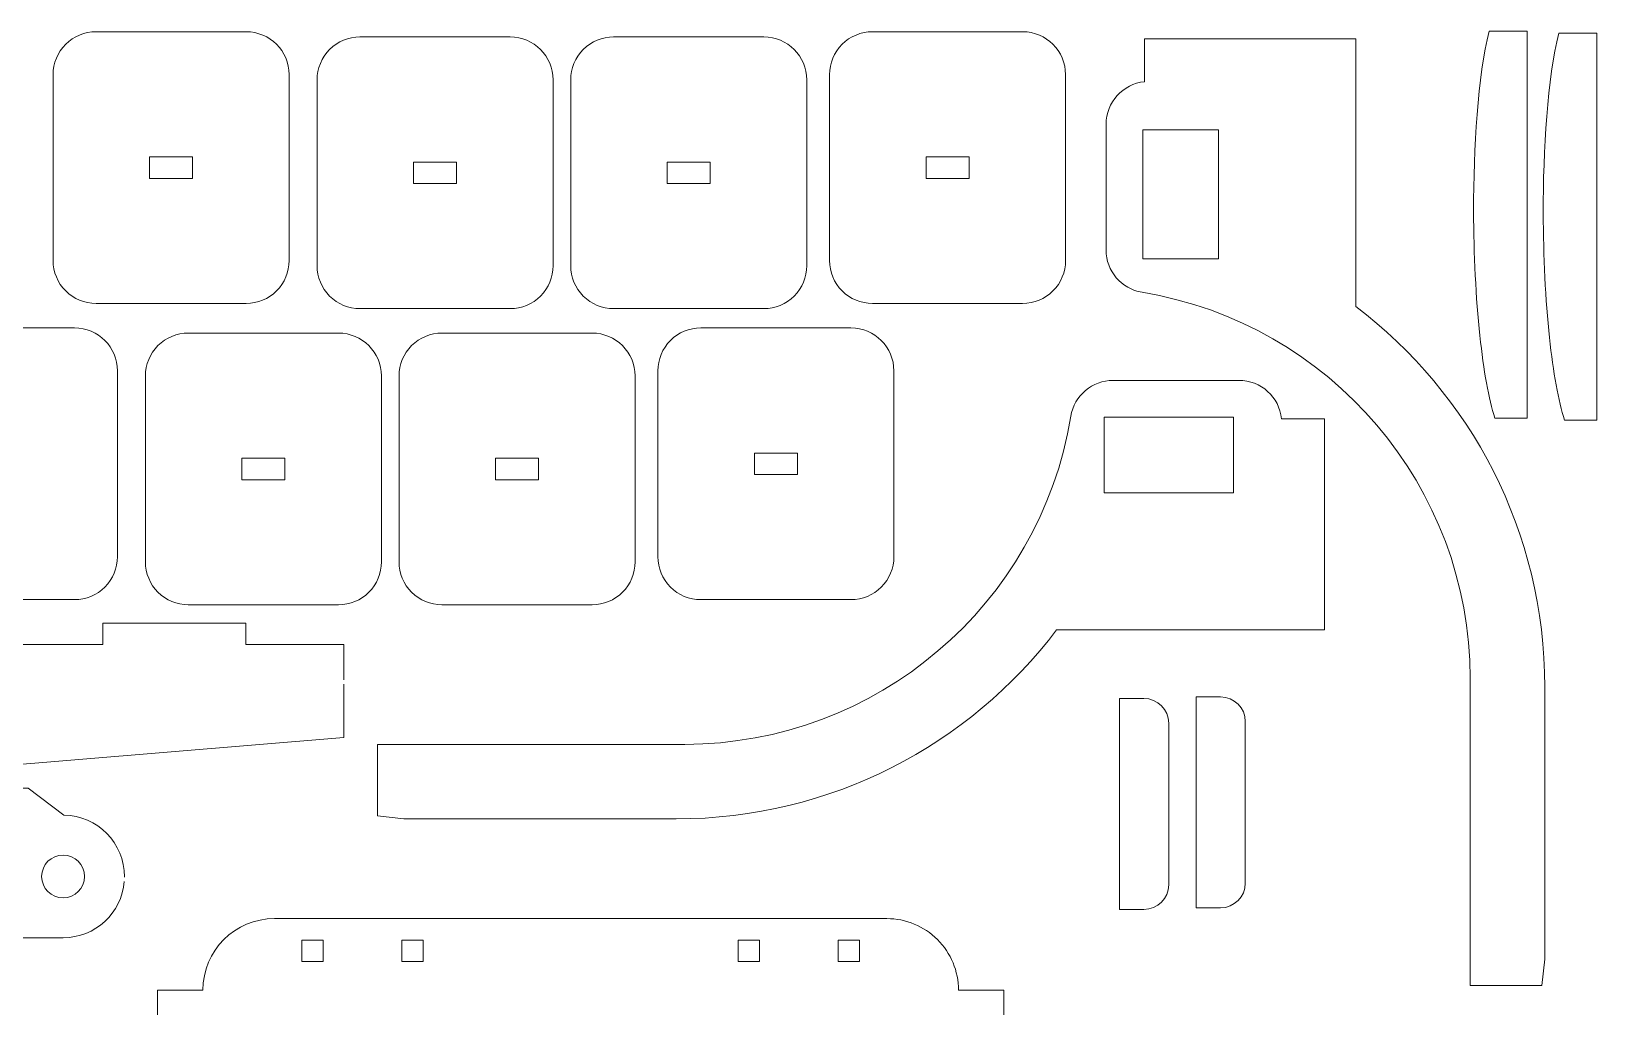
# Model space of a CAD drawing. Header units: centimetres. Extents: x -259 to 261, y 17 to 228.
# Drawn here: x -1.21 to 24.4, y 82.17 to 98.13 of the extents above; entities that cross this region are included whole.
import ezdxf

# ---------------------------------------------------------------- set-up
doc = ezdxf.new("R2010")
doc.units = ezdxf.units.CM
doc.header["$MEASUREMENT"] = 0
doc.layers.add('layer 1', color=7, linetype='Continuous')

msp = doc.modelspace()

# ---------------------------------------------------------------- linework, layer by layer
at = {"layer": 'layer 1', "color": 250, "lineweight": 9}
for points, knots in [([(-0.85217, 97.42135), (-0.85217, 97.60753), (-0.77822, 97.78609), (-0.64656, 97.91774), (-0.64656, 97.91774), (-0.51491, 98.0494), (-0.33635, 98.12335), (-0.15017, 98.12335), (-0.15017, 98.12335), (-0.15017, 98.12335), (2.30683, 98.12335), (2.30683, 98.12335), (2.30683, 98.12335), (2.69453, 98.12335), (3.00883, 97.80905), (3.00883, 97.42135), (3.00883, 97.42135), (3.00883, 97.42135), (3.00883, 94.37935), (3.00883, 94.37935), (3.00883, 94.37935), (3.00883, 94.19317), (2.93488, 94.01461), (2.80322, 93.88296), (2.80322, 93.88296), (2.67157, 93.7513), (2.49301, 93.67735), (2.30683, 93.67735), (2.30683, 93.67735), (2.30683, 93.67735), (-0.15017, 93.67735), (-0.15017, 93.67735), (-0.15017, 93.67735), (-0.33635, 93.67735), (-0.51491, 93.7513), (-0.64656, 93.88296), (-0.64656, 93.88296), (-0.77822, 94.01461), (-0.85217, 94.19317), (-0.85217, 94.37935), (-0.85217, 94.37935), (-0.85217, 94.37935), (-0.85217, 97.42135), (-0.85217, 97.42135)], [0, 0, 0, 0, 0.08333333, 0.08333333, 0.08333333, 0.08333333, 0.16666667, 0.16666667, 0.16666667, 0.16666667, 0.25, 0.25, 0.25, 0.25, 0.33333333, 0.33333333, 0.33333333, 0.33333333, 0.41666667, 0.41666667, 0.41666667, 0.41666667, 0.5, 0.5, 0.5, 0.5, 0.58333333, 0.58333333, 0.58333333, 0.58333333, 0.66666667, 0.66666667, 0.66666667, 0.66666667, 0.75, 0.75, 0.75, 0.75, 0.83333333, 0.83333333, 0.83333333, 0.83333333, 1, 1, 1, 1]), ([(11.84784, 97.42135), (11.84784, 97.60753), (11.92179, 97.78609), (12.05345, 97.91774), (12.05345, 97.91774), (12.1851, 98.0494), (12.36366, 98.12335), (12.54984, 98.12335), (12.54984, 98.12335), (12.54984, 98.12335), (15.00684, 98.12335), (15.00684, 98.12335), (15.00684, 98.12335), (15.39454, 98.12335), (15.70884, 97.80905), (15.70884, 97.42135), (15.70884, 97.42135), (15.70884, 97.42135), (15.70884, 94.37935), (15.70884, 94.37935), (15.70884, 94.37935), (15.70884, 94.19317), (15.63489, 94.01461), (15.50323, 93.88296), (15.50323, 93.88296), (15.37158, 93.7513), (15.19302, 93.67735), (15.00684, 93.67735), (15.00684, 93.67735), (15.00684, 93.67735), (12.54984, 93.67735), (12.54984, 93.67735), (12.54984, 93.67735), (12.36366, 93.67735), (12.1851, 93.7513), (12.05345, 93.88296), (12.05345, 93.88296), (11.92179, 94.01461), (11.84784, 94.19317), (11.84784, 94.37935), (11.84784, 94.37935), (11.84784, 94.37935), (11.84784, 97.42135), (11.84784, 97.42135)], [0, 0, 0, 0, 0.08333333, 0.08333333, 0.08333333, 0.08333333, 0.16666667, 0.16666667, 0.16666667, 0.16666667, 0.25, 0.25, 0.25, 0.25, 0.33333333, 0.33333333, 0.33333333, 0.33333333, 0.41666667, 0.41666667, 0.41666667, 0.41666667, 0.5, 0.5, 0.5, 0.5, 0.58333333, 0.58333333, 0.58333333, 0.58333333, 0.66666667, 0.66666667, 0.66666667, 0.66666667, 0.75, 0.75, 0.75, 0.75, 0.83333333, 0.83333333, 0.83333333, 0.83333333, 1, 1, 1, 1]), ([(3.46584, 97.33668), (3.46584, 97.52286), (3.53979, 97.70142), (3.67145, 97.83307), (3.67145, 97.83307), (3.8031, 97.96473), (3.98166, 98.03868), (4.16784, 98.03868), (4.16784, 98.03868), (4.16784, 98.03868), (6.62484, 98.03868), (6.62484, 98.03868), (6.62484, 98.03868), (7.01254, 98.03868), (7.32684, 97.72438), (7.32684, 97.33668), (7.32684, 97.33668), (7.32684, 97.33668), (7.32684, 94.29468), (7.32684, 94.29468), (7.32684, 94.29468), (7.32684, 94.1085), (7.25289, 93.92994), (7.12123, 93.79829), (7.12123, 93.79829), (6.98958, 93.66663), (6.81102, 93.59268), (6.62484, 93.59268), (6.62484, 93.59268), (6.62484, 93.59268), (4.16784, 93.59268), (4.16784, 93.59268), (4.16784, 93.59268), (3.98166, 93.59268), (3.8031, 93.66663), (3.67145, 93.79829), (3.67145, 93.79829), (3.53979, 93.92994), (3.46584, 94.1085), (3.46584, 94.29468), (3.46584, 94.29468), (3.46584, 94.29468), (3.46584, 97.33668), (3.46584, 97.33668)], [0, 0, 0, 0, 0.08333333, 0.08333333, 0.08333333, 0.08333333, 0.16666667, 0.16666667, 0.16666667, 0.16666667, 0.25, 0.25, 0.25, 0.25, 0.33333333, 0.33333333, 0.33333333, 0.33333333, 0.41666667, 0.41666667, 0.41666667, 0.41666667, 0.5, 0.5, 0.5, 0.5, 0.58333333, 0.58333333, 0.58333333, 0.58333333, 0.66666667, 0.66666667, 0.66666667, 0.66666667, 0.75, 0.75, 0.75, 0.75, 0.83333333, 0.83333333, 0.83333333, 0.83333333, 1, 1, 1, 1]), ([(7.6145, 97.33668), (7.6145, 97.52286), (7.68845, 97.70142), (7.82011, 97.83307), (7.82011, 97.83307), (7.95176, 97.96473), (8.13032, 98.03868), (8.3165, 98.03868), (8.3165, 98.03868), (8.3165, 98.03868), (10.7735, 98.03868), (10.7735, 98.03868), (10.7735, 98.03868), (11.1612, 98.03868), (11.4755, 97.72438), (11.4755, 97.33668), (11.4755, 97.33668), (11.4755, 97.33668), (11.4755, 94.29468), (11.4755, 94.29468), (11.4755, 94.29468), (11.4755, 94.1085), (11.40155, 93.92994), (11.26989, 93.79829), (11.26989, 93.79829), (11.13824, 93.66663), (10.95968, 93.59268), (10.7735, 93.59268), (10.7735, 93.59268), (10.7735, 93.59268), (8.3165, 93.59268), (8.3165, 93.59268), (8.3165, 93.59268), (8.13032, 93.59268), (7.95176, 93.66663), (7.82011, 93.79829), (7.82011, 93.79829), (7.68845, 93.92994), (7.6145, 94.1085), (7.6145, 94.29468), (7.6145, 94.29468), (7.6145, 94.29468), (7.6145, 97.33668), (7.6145, 97.33668)], [0, 0, 0, 0, 0.08333333, 0.08333333, 0.08333333, 0.08333333, 0.16666667, 0.16666667, 0.16666667, 0.16666667, 0.25, 0.25, 0.25, 0.25, 0.33333333, 0.33333333, 0.33333333, 0.33333333, 0.41666667, 0.41666667, 0.41666667, 0.41666667, 0.5, 0.5, 0.5, 0.5, 0.58333333, 0.58333333, 0.58333333, 0.58333333, 0.66666667, 0.66666667, 0.66666667, 0.66666667, 0.75, 0.75, 0.75, 0.75, 0.83333333, 0.83333333, 0.83333333, 0.83333333, 1, 1, 1, 1]), ([(0.72637, 95.72437), (0.72637, 95.72437), (1.43029, 95.72437), (1.43029, 95.72437), (1.43029, 95.72437), (1.43029, 95.72437), (1.43029, 96.07633), (1.43029, 96.07633), (1.43029, 96.07633), (1.43029, 96.07633), (0.72637, 96.07633), (0.72637, 96.07633), (0.72637, 96.07633), (0.72637, 96.07633), (0.72637, 95.72437), (0.72637, 95.72437)], [0, 0, 0, 0, 0.2, 0.2, 0.2, 0.2, 0.4, 0.4, 0.4, 0.4, 0.6, 0.6, 0.6, 0.6, 1, 1, 1, 1]), ([(13.42638, 95.72437), (13.42638, 95.72437), (14.1303, 95.72437), (14.1303, 95.72437), (14.1303, 95.72437), (14.1303, 95.72437), (14.1303, 96.07633), (14.1303, 96.07633), (14.1303, 96.07633), (14.1303, 96.07633), (13.42638, 96.07633), (13.42638, 96.07633), (13.42638, 96.07633), (13.42638, 96.07633), (13.42638, 95.72437), (13.42638, 95.72437)], [0, 0, 0, 0, 0.2, 0.2, 0.2, 0.2, 0.4, 0.4, 0.4, 0.4, 0.6, 0.6, 0.6, 0.6, 1, 1, 1, 1]), ([(5.04438, 95.6397), (5.04438, 95.6397), (5.7483, 95.6397), (5.7483, 95.6397), (5.7483, 95.6397), (5.7483, 95.6397), (5.7483, 95.99166), (5.7483, 95.99166), (5.7483, 95.99166), (5.7483, 95.99166), (5.04438, 95.99166), (5.04438, 95.99166), (5.04438, 95.99166), (5.04438, 95.99166), (5.04438, 95.6397), (5.04438, 95.6397)], [0, 0, 0, 0, 0.2, 0.2, 0.2, 0.2, 0.4, 0.4, 0.4, 0.4, 0.6, 0.6, 0.6, 0.6, 1, 1, 1, 1]), ([(9.19304, 95.6397), (9.19304, 95.6397), (9.89696, 95.6397), (9.89696, 95.6397), (9.89696, 95.6397), (9.89696, 95.6397), (9.89696, 95.99166), (9.89696, 95.99166), (9.89696, 95.99166), (9.89696, 95.99166), (9.19304, 95.99166), (9.19304, 95.99166), (9.19304, 95.99166), (9.19304, 95.99166), (9.19304, 95.6397), (9.19304, 95.6397)], [0, 0, 0, 0, 0.2, 0.2, 0.2, 0.2, 0.4, 0.4, 0.4, 0.4, 0.6, 0.6, 0.6, 0.6, 1, 1, 1, 1]), ([(-3.66032, 92.57469), (-3.66032, 92.76087), (-3.58637, 92.93943), (-3.45471, 93.07108), (-3.45471, 93.07108), (-3.32306, 93.20274), (-3.1445, 93.27669), (-2.95832, 93.27669), (-2.95832, 93.27669), (-2.95832, 93.27669), (-0.50132, 93.27669), (-0.50132, 93.27669), (-0.50132, 93.27669), (-0.11362, 93.27669), (0.20068, 92.96239), (0.20068, 92.57469), (0.20068, 92.57469), (0.20068, 92.57469), (0.20068, 89.53269), (0.20068, 89.53269), (0.20068, 89.53269), (0.20068, 89.34651), (0.12673, 89.16795), (-0.00493, 89.0363), (-0.00493, 89.0363), (-0.13658, 88.90464), (-0.31514, 88.83069), (-0.50132, 88.83069), (-0.50132, 88.83069), (-0.50132, 88.83069), (-2.95832, 88.83069), (-2.95832, 88.83069), (-2.95832, 88.83069), (-3.1445, 88.83069), (-3.32306, 88.90464), (-3.45471, 89.0363), (-3.45471, 89.0363), (-3.58637, 89.16795), (-3.66032, 89.34651), (-3.66032, 89.53269), (-3.66032, 89.53269), (-3.66032, 89.53269), (-3.66032, 92.57469), (-3.66032, 92.57469)], [0, 0, 0, 0, 0.08333333, 0.08333333, 0.08333333, 0.08333333, 0.16666667, 0.16666667, 0.16666667, 0.16666667, 0.25, 0.25, 0.25, 0.25, 0.33333333, 0.33333333, 0.33333333, 0.33333333, 0.41666667, 0.41666667, 0.41666667, 0.41666667, 0.5, 0.5, 0.5, 0.5, 0.58333333, 0.58333333, 0.58333333, 0.58333333, 0.66666667, 0.66666667, 0.66666667, 0.66666667, 0.75, 0.75, 0.75, 0.75, 0.83333333, 0.83333333, 0.83333333, 0.83333333, 1, 1, 1, 1]), ([(9.03969, 92.57469), (9.03969, 92.76087), (9.11364, 92.93943), (9.2453, 93.07108), (9.2453, 93.07108), (9.37695, 93.20274), (9.55551, 93.27669), (9.74169, 93.27669), (9.74169, 93.27669), (9.74169, 93.27669), (12.19869, 93.27669), (12.19869, 93.27669), (12.19869, 93.27669), (12.58639, 93.27669), (12.90069, 92.96239), (12.90069, 92.57469), (12.90069, 92.57469), (12.90069, 92.57469), (12.90069, 89.53269), (12.90069, 89.53269), (12.90069, 89.53269), (12.90069, 89.34651), (12.82674, 89.16795), (12.69508, 89.0363), (12.69508, 89.0363), (12.56343, 88.90464), (12.38487, 88.83069), (12.19869, 88.83069), (12.19869, 88.83069), (12.19869, 88.83069), (9.74169, 88.83069), (9.74169, 88.83069), (9.74169, 88.83069), (9.55551, 88.83069), (9.37695, 88.90464), (9.2453, 89.0363), (9.2453, 89.0363), (9.11364, 89.16795), (9.03969, 89.34651), (9.03969, 89.53269), (9.03969, 89.53269), (9.03969, 89.53269), (9.03969, 92.57469), (9.03969, 92.57469)], [0, 0, 0, 0, 0.08333333, 0.08333333, 0.08333333, 0.08333333, 0.16666667, 0.16666667, 0.16666667, 0.16666667, 0.25, 0.25, 0.25, 0.25, 0.33333333, 0.33333333, 0.33333333, 0.33333333, 0.41666667, 0.41666667, 0.41666667, 0.41666667, 0.5, 0.5, 0.5, 0.5, 0.58333333, 0.58333333, 0.58333333, 0.58333333, 0.66666667, 0.66666667, 0.66666667, 0.66666667, 0.75, 0.75, 0.75, 0.75, 0.83333333, 0.83333333, 0.83333333, 0.83333333, 1, 1, 1, 1]), ([(0.65769, 92.49002), (0.65769, 92.6762), (0.73164, 92.85476), (0.8633, 92.98641), (0.8633, 92.98641), (0.99495, 93.11807), (1.17351, 93.19202), (1.35969, 93.19202), (1.35969, 93.19202), (1.35969, 93.19202), (3.81669, 93.19202), (3.81669, 93.19202), (3.81669, 93.19202), (4.20439, 93.19202), (4.51869, 92.87772), (4.51869, 92.49002), (4.51869, 92.49002), (4.51869, 92.49002), (4.51869, 89.44802), (4.51869, 89.44802), (4.51869, 89.44802), (4.51869, 89.26184), (4.44474, 89.08328), (4.31308, 88.95163), (4.31308, 88.95163), (4.18143, 88.81997), (4.00287, 88.74602), (3.81669, 88.74602), (3.81669, 88.74602), (3.81669, 88.74602), (1.35969, 88.74602), (1.35969, 88.74602), (1.35969, 88.74602), (1.17351, 88.74602), (0.99495, 88.81997), (0.8633, 88.95163), (0.8633, 88.95163), (0.73164, 89.08328), (0.65769, 89.26184), (0.65769, 89.44802), (0.65769, 89.44802), (0.65769, 89.44802), (0.65769, 92.49002), (0.65769, 92.49002)], [0, 0, 0, 0, 0.08333333, 0.08333333, 0.08333333, 0.08333333, 0.16666667, 0.16666667, 0.16666667, 0.16666667, 0.25, 0.25, 0.25, 0.25, 0.33333333, 0.33333333, 0.33333333, 0.33333333, 0.41666667, 0.41666667, 0.41666667, 0.41666667, 0.5, 0.5, 0.5, 0.5, 0.58333333, 0.58333333, 0.58333333, 0.58333333, 0.66666667, 0.66666667, 0.66666667, 0.66666667, 0.75, 0.75, 0.75, 0.75, 0.83333333, 0.83333333, 0.83333333, 0.83333333, 1, 1, 1, 1]), ([(4.80635, 92.49002), (4.80635, 92.6762), (4.8803, 92.85476), (5.01196, 92.98641), (5.01196, 92.98641), (5.14361, 93.11807), (5.32217, 93.19202), (5.50835, 93.19202), (5.50835, 93.19202), (5.50835, 93.19202), (7.96535, 93.19202), (7.96535, 93.19202), (7.96535, 93.19202), (8.35305, 93.19202), (8.66735, 92.87772), (8.66735, 92.49002), (8.66735, 92.49002), (8.66735, 92.49002), (8.66735, 89.44802), (8.66735, 89.44802), (8.66735, 89.44802), (8.66735, 89.26184), (8.5934, 89.08328), (8.46174, 88.95163), (8.46174, 88.95163), (8.33009, 88.81997), (8.15153, 88.74602), (7.96535, 88.74602), (7.96535, 88.74602), (7.96535, 88.74602), (5.50835, 88.74602), (5.50835, 88.74602), (5.50835, 88.74602), (5.32217, 88.74602), (5.14361, 88.81997), (5.01196, 88.95163), (5.01196, 88.95163), (4.8803, 89.08328), (4.80635, 89.26184), (4.80635, 89.44802), (4.80635, 89.44802), (4.80635, 89.44802), (4.80635, 92.49002), (4.80635, 92.49002)], [0, 0, 0, 0, 0.08333333, 0.08333333, 0.08333333, 0.08333333, 0.16666667, 0.16666667, 0.16666667, 0.16666667, 0.25, 0.25, 0.25, 0.25, 0.33333333, 0.33333333, 0.33333333, 0.33333333, 0.41666667, 0.41666667, 0.41666667, 0.41666667, 0.5, 0.5, 0.5, 0.5, 0.58333333, 0.58333333, 0.58333333, 0.58333333, 0.66666667, 0.66666667, 0.66666667, 0.66666667, 0.75, 0.75, 0.75, 0.75, 0.83333333, 0.83333333, 0.83333333, 0.83333333, 1, 1, 1, 1]), ([(10.61823, 90.87771), (10.61823, 90.87771), (11.32215, 90.87771), (11.32215, 90.87771), (11.32215, 90.87771), (11.32215, 90.87771), (11.32215, 91.22967), (11.32215, 91.22967), (11.32215, 91.22967), (11.32215, 91.22967), (10.61823, 91.22967), (10.61823, 91.22967), (10.61823, 91.22967), (10.61823, 91.22967), (10.61823, 90.87771), (10.61823, 90.87771)], [0, 0, 0, 0, 0.2, 0.2, 0.2, 0.2, 0.4, 0.4, 0.4, 0.4, 0.6, 0.6, 0.6, 0.6, 1, 1, 1, 1]), ([(2.23623, 90.79304), (2.23623, 90.79304), (2.94015, 90.79304), (2.94015, 90.79304), (2.94015, 90.79304), (2.94015, 90.79304), (2.94015, 91.145), (2.94015, 91.145), (2.94015, 91.145), (2.94015, 91.145), (2.23623, 91.145), (2.23623, 91.145), (2.23623, 91.145), (2.23623, 91.145), (2.23623, 90.79304), (2.23623, 90.79304)], [0, 0, 0, 0, 0.2, 0.2, 0.2, 0.2, 0.4, 0.4, 0.4, 0.4, 0.6, 0.6, 0.6, 0.6, 1, 1, 1, 1]), ([(6.38489, 90.79304), (6.38489, 90.79304), (7.08881, 90.79304), (7.08881, 90.79304), (7.08881, 90.79304), (7.08881, 90.79304), (7.08881, 91.145), (7.08881, 91.145), (7.08881, 91.145), (7.08881, 91.145), (6.38489, 91.145), (6.38489, 91.145), (6.38489, 91.145), (6.38489, 91.145), (6.38489, 90.79304), (6.38489, 90.79304)], [0, 0, 0, 0, 0.2, 0.2, 0.2, 0.2, 0.4, 0.4, 0.4, 0.4, 0.6, 0.6, 0.6, 0.6, 1, 1, 1, 1]), ([(-24.51401, 88.44604), (-24.51401, 88.44604), (-23.41421, 88.44604), (-23.41421, 88.44604), (-23.41421, 88.44604), (-23.41421, 88.44604), (-23.41421, 88.09504), (-23.41421, 88.09504), (-23.41421, 88.09504), (-23.41421, 88.09504), (-18.7342, 88.09504), (-18.7342, 88.09504), (-18.7342, 88.09504), (-18.7342, 88.09504), (-18.7342, 88.44604), (-18.7342, 88.44604), (-18.7342, 88.44604), (-18.7342, 88.44604), (-16.39419, 88.44604), (-16.39419, 88.44604), (-16.39419, 88.44604), (-16.39419, 88.44604), (-16.39419, 88.09504), (-16.39419, 88.09504), (-16.39419, 88.09504), (-16.39419, 88.09504), (-11.71419, 88.09504), (-11.71419, 88.09504), (-11.71419, 88.09504), (-11.71419, 88.09504), (-11.71419, 88.44604), (-11.71419, 88.44604), (-11.71419, 88.44604), (-11.71419, 88.44604), (-9.37419, 88.44604), (-9.37419, 88.44604), (-9.37419, 88.44604), (-9.37419, 88.44604), (-9.37419, 88.09504), (-9.37419, 88.09504), (-9.37419, 88.09504), (-9.37419, 88.09504), (-0.03932, 88.09504), (-0.03932, 88.09504), (-0.03932, 88.09504), (-0.03932, 88.09504), (-0.03932, 88.44604), (-0.03932, 88.44604), (-0.03932, 88.44604), (-0.03932, 88.44604), (2.30066, 88.44604), (2.30066, 88.44604), (2.30066, 88.44604), (2.30066, 88.44604), (2.30066, 88.09504), (2.30066, 88.09504), (2.30066, 88.09504), (2.30066, 88.09504), (3.90531, 88.09504), (3.90531, 88.09504), (3.90531, 88.09504), (3.90531, 88.09504), (3.90531, 87.51635), (3.90531, 87.51635)], [0, 0, 0, 0, 0.05882353, 0.05882353, 0.05882353, 0.05882353, 0.11764706, 0.11764706, 0.11764706, 0.11764706, 0.17647059, 0.17647059, 0.17647059, 0.17647059, 0.23529412, 0.23529412, 0.23529412, 0.23529412, 0.29411765, 0.29411765, 0.29411765, 0.29411765, 0.35294118, 0.35294118, 0.35294118, 0.35294118, 0.41176471, 0.41176471, 0.41176471, 0.41176471, 0.47058824, 0.47058824, 0.47058824, 0.47058824, 0.52941176, 0.52941176, 0.52941176, 0.52941176, 0.58823529, 0.58823529, 0.58823529, 0.58823529, 0.64705882, 0.64705882, 0.64705882, 0.64705882, 0.70588235, 0.70588235, 0.70588235, 0.70588235, 0.76470588, 0.76470588, 0.76470588, 0.76470588, 0.82352941, 0.82352941, 0.82352941, 0.82352941, 0.88235294, 0.88235294, 0.88235294, 0.88235294, 1, 1, 1, 1]), ([(3.90531, 87.44615), (3.90531, 87.44615), (3.90531, 86.57269), (3.90531, 86.57269), (3.90531, 86.57269), (3.90531, 86.57269), (-1.9491, 86.0896), (-1.9491, 86.0896), (-1.9491, 86.0896), (-1.9491, 86.0896), (-4.0235, 86.0896), (-4.0235, 86.0896), (-4.0235, 86.0896), (-4.0235, 86.0896), (-5.6615, 85.0366), (-5.6615, 85.0366), (-5.6615, 85.0366), (-5.6615, 85.0366), (-9.15283, 85.0366), (-9.15283, 85.0366), (-9.15283, 85.0366), (-9.15283, 85.0366), (-10.79083, 86.0896), (-10.79083, 86.0896), (-10.79083, 86.0896), (-10.79083, 86.0896), (-32.77423, 86.0896), (-32.77423, 86.0896), (-32.77423, 86.0896), (-32.77423, 86.0896), (-33.35807, 85.64574), (-33.35807, 85.64574), (-33.35807, 85.64574), (-33.35807, 85.64574), (-34.76208, 85.64574), (-34.76208, 85.64574), (-34.76208, 85.64574), (-34.76208, 85.64574), (-36.72139, 86.92505), (-36.72139, 86.92505), (-36.72139, 86.92505), (-36.72139, 86.92505), (-41.47451, 86.92505), (-41.47451, 86.92505), (-41.47451, 86.92505), (-41.47451, 86.92505), (-43.43382, 85.64574), (-43.43382, 85.64574), (-43.43382, 85.64574), (-43.43382, 85.64574), (-44.83758, 85.64574), (-44.83758, 85.64574), (-44.83758, 85.64574), (-44.83758, 85.64574), (-45.42162, 86.08965), (-45.42162, 86.08965)], [0, 0, 0, 0, 0.06666667, 0.06666667, 0.06666667, 0.06666667, 0.13333333, 0.13333333, 0.13333333, 0.13333333, 0.2, 0.2, 0.2, 0.2, 0.26666667, 0.26666667, 0.26666667, 0.26666667, 0.33333333, 0.33333333, 0.33333333, 0.33333333, 0.4, 0.4, 0.4, 0.4, 0.46666667, 0.46666667, 0.46666667, 0.46666667, 0.53333333, 0.53333333, 0.53333333, 0.53333333, 0.6, 0.6, 0.6, 0.6, 0.66666667, 0.66666667, 0.66666667, 0.66666667, 0.73333333, 0.73333333, 0.73333333, 0.73333333, 0.8, 0.8, 0.8, 0.8, 0.86666667, 0.86666667, 0.86666667, 0.86666667, 1, 1, 1, 1]), ([(-50.004, 84.09358), (-50.004, 84.09358), (-50.004, 84.81966), (-50.004, 84.81966), (-50.004, 84.81966), (-50.004, 84.81966), (-44.14959, 85.30275), (-44.14959, 85.30275), (-44.14959, 85.30275), (-44.14959, 85.30275), (-42.0752, 85.30275), (-42.0752, 85.30275), (-42.0752, 85.30275), (-42.0752, 85.30275), (-40.4372, 86.35575), (-40.4372, 86.35575), (-40.4372, 86.35575), (-40.4372, 86.35575), (-36.94587, 86.35575), (-36.94587, 86.35575), (-36.94587, 86.35575), (-36.94587, 86.35575), (-35.30787, 85.30275), (-35.30787, 85.30275), (-35.30787, 85.30275), (-35.30787, 85.30275), (-13.32447, 85.30275), (-13.32447, 85.30275), (-13.32447, 85.30275), (-13.32447, 85.30275), (-12.74064, 85.74662), (-12.74064, 85.74662), (-12.74064, 85.74662), (-12.74064, 85.74662), (-11.33663, 85.74662), (-11.33663, 85.74662), (-11.33663, 85.74662), (-11.33663, 85.74662), (-9.37731, 84.4673), (-9.37731, 84.4673), (-9.37731, 84.4673), (-9.37731, 84.4673), (-4.6242, 84.4673), (-4.6242, 84.4673), (-4.6242, 84.4673), (-4.6242, 84.4673), (-2.66488, 85.74662), (-2.66488, 85.74662), (-2.66488, 85.74662), (-2.66488, 85.74662), (-1.26111, 85.74662), (-1.26111, 85.74662), (-1.26111, 85.74662), (-1.26111, 85.74662), (-0.67708, 85.30271), (-0.67708, 85.30271)], [0, 0, 0, 0, 0.06666667, 0.06666667, 0.06666667, 0.06666667, 0.13333333, 0.13333333, 0.13333333, 0.13333333, 0.2, 0.2, 0.2, 0.2, 0.26666667, 0.26666667, 0.26666667, 0.26666667, 0.33333333, 0.33333333, 0.33333333, 0.33333333, 0.4, 0.4, 0.4, 0.4, 0.46666667, 0.46666667, 0.46666667, 0.46666667, 0.53333333, 0.53333333, 0.53333333, 0.53333333, 0.6, 0.6, 0.6, 0.6, 0.66666667, 0.66666667, 0.66666667, 0.66666667, 0.73333333, 0.73333333, 0.73333333, 0.73333333, 0.8, 0.8, 0.8, 0.8, 0.86666667, 0.86666667, 0.86666667, 0.86666667, 1, 1, 1, 1]), ([(-0.67708, 85.30271), (-0.12563, 85.29639), (0.31725, 84.84588), (0.31435, 84.29432), (0.31435, 84.29432), (0.31434, 84.29255), (0.31431, 84.29078), (0.3143, 84.28903)], [0, 0, 0, 0, 0.33333333, 0.33333333, 0.33333333, 0.33333333, 1, 1, 1, 1]), ([(-0.33738, 84.30005), (-0.33738, 84.10618), (-0.49464, 83.94905), (-0.68864, 83.94905), (-0.68864, 83.94905), (-0.88221, 83.94905), (-1.03947, 84.10618), (-1.03947, 84.30005), (-1.03947, 84.30005), (-1.03947, 84.49389), (-0.88221, 84.65102), (-0.68864, 84.65102), (-0.68864, 84.65102), (-0.49464, 84.65102), (-0.33738, 84.49389), (-0.33738, 84.30005)], [0, 0, 0, 0, 0.2, 0.2, 0.2, 0.2, 0.4, 0.4, 0.4, 0.4, 0.6, 0.6, 0.6, 0.6, 1, 1, 1, 1]), ([(-0.68864, 83.29731), (-0.68864, 83.29731), (-6.30451, 83.29731), (-6.30451, 83.29731), (-6.30451, 83.29731), (-6.30451, 83.29731), (-6.30451, 82.94631), (-6.30451, 82.94631), (-6.30451, 82.94631), (-6.30451, 82.94631), (-8.64439, 82.94631), (-8.64439, 82.94631), (-8.64439, 82.94631), (-8.64439, 82.94631), (-8.64439, 83.29731), (-8.64439, 83.29731), (-8.64439, 83.29731), (-8.64439, 83.29731), (-13.32447, 83.29731), (-13.32447, 83.29731), (-13.32447, 83.29731), (-13.32447, 83.29731), (-13.32447, 82.94631), (-13.32447, 82.94631), (-13.32447, 82.94631), (-13.32447, 82.94631), (-15.66449, 82.94631), (-15.66449, 82.94631), (-15.66449, 82.94631), (-15.66449, 82.94631), (-15.66449, 83.29731), (-15.66449, 83.29731), (-15.66449, 83.29731), (-15.66449, 83.29731), (-20.34449, 83.29731), (-20.34449, 83.29731), (-20.34449, 83.29731), (-20.34449, 83.29731), (-20.34449, 82.94631), (-20.34449, 82.94631), (-20.34449, 82.94631), (-20.34449, 82.94631), (-22.6845, 82.94631), (-22.6845, 82.94631), (-22.6845, 82.94631), (-22.6845, 82.94631), (-22.6845, 83.29731), (-22.6845, 83.29731), (-22.6845, 83.29731), (-22.6845, 83.29731), (-27.3645, 83.29731), (-27.3645, 83.29731), (-27.3645, 83.29731), (-27.3645, 83.29731), (-27.3645, 82.94631), (-27.3645, 82.94631), (-27.3645, 82.94631), (-27.3645, 82.94631), (-28.4994, 82.94631), (-28.4994, 82.94631)], [0, 0, 0, 0, 0.0625, 0.0625, 0.0625, 0.0625, 0.125, 0.125, 0.125, 0.125, 0.1875, 0.1875, 0.1875, 0.1875, 0.25, 0.25, 0.25, 0.25, 0.3125, 0.3125, 0.3125, 0.3125, 0.375, 0.375, 0.375, 0.375, 0.4375, 0.4375, 0.4375, 0.4375, 0.5, 0.5, 0.5, 0.5, 0.5625, 0.5625, 0.5625, 0.5625, 0.625, 0.625, 0.625, 0.625, 0.6875, 0.6875, 0.6875, 0.6875, 0.75, 0.75, 0.75, 0.75, 0.8125, 0.8125, 0.8125, 0.8125, 0.875, 0.875, 0.875, 0.875, 1, 1, 1, 1])]:
    msp.add_open_spline(points, degree=3, knots=knots, dxfattribs=at)
at = {"layer": 'layer 1', "lineweight": 9}
for points, knots in [([(22.63895, 98.13077), (22.45207, 97.40603), (22.38281, 96.20826), (22.38376, 95.18834), (22.38376, 95.18834), (22.38509, 94.47814), (22.4202, 93.76847), (22.48598, 93.15097), (22.48598, 93.15097), (22.54722, 92.57605), (22.63217, 92.10882), (22.73131, 91.80149)], [0, 0, 0, 0, 0.25, 0.25, 0.25, 0.25, 0.5, 0.5, 0.5, 0.5, 1, 1, 1, 1]), ([(23.25834, 91.80149), (23.25834, 91.80149), (23.25834, 98.13077), (23.25834, 98.13077), (23.25834, 98.13077), (23.25834, 98.13077), (22.63895, 98.13077), (22.63895, 98.13077)], [0, 0, 0, 0, 0.33333333, 0.33333333, 0.33333333, 0.33333333, 1, 1, 1, 1]), ([(23.7775, 98.09903), (23.59062, 97.37429), (23.52136, 96.17652), (23.52231, 95.1566), (23.52231, 95.1566), (23.52364, 94.4464), (23.55875, 93.73673), (23.62453, 93.11923), (23.62453, 93.11923), (23.68577, 92.54431), (23.77072, 92.07708), (23.86986, 91.76975)], [0, 0, 0, 0, 0.25, 0.25, 0.25, 0.25, 0.5, 0.5, 0.5, 0.5, 1, 1, 1, 1]), ([(24.39689, 91.76975), (24.39689, 91.76975), (24.39689, 98.09903), (24.39689, 98.09903), (24.39689, 98.09903), (24.39689, 98.09903), (23.7775, 98.09903), (23.7775, 98.09903)], [0, 0, 0, 0, 0.33333333, 0.33333333, 0.33333333, 0.33333333, 1, 1, 1, 1]), ([(20.45615, 98.01003), (20.45615, 98.01003), (16.99956, 98.01003), (16.99956, 98.01003), (16.99956, 98.01003), (16.99956, 98.01003), (16.9993, 97.30607), (16.9993, 97.30607)], [0, 0, 0, 0, 0.33333333, 0.33333333, 0.33333333, 0.33333333, 1, 1, 1, 1]), ([(16.97268, 96.51748), (16.97268, 96.51748), (16.97268, 94.40505), (16.97268, 94.40505), (16.97268, 94.40505), (16.97268, 94.40505), (18.21207, 94.40505), (18.21207, 94.40505), (18.21207, 94.40505), (18.21207, 94.40505), (18.21207, 96.51748), (18.21207, 96.51748), (18.21207, 96.51748), (18.21207, 96.51748), (16.97268, 96.51748), (16.97268, 96.51748)], [0, 0, 0, 0, 0.2, 0.2, 0.2, 0.2, 0.4, 0.4, 0.4, 0.4, 0.6, 0.6, 0.6, 0.6, 1, 1, 1, 1]), ([(16.37232, 94.55216), (16.37232, 94.2086), (16.62093, 93.91555), (16.95984, 93.85955), (16.95984, 93.85955), (20.05111, 93.34879), (22.32103, 90.67966), (22.32874, 87.54657)], [0, 0, 0, 0, 0.33333333, 0.33333333, 0.33333333, 0.33333333, 1, 1, 1, 1]), ([(16.48806, 92.41844), (16.1445, 92.41844), (15.85145, 92.16983), (15.79545, 91.83092), (15.79545, 91.83092), (15.28469, 88.73965), (12.61556, 86.46973), (9.48247, 86.46202)], [0, 0, 0, 0, 0.33333333, 0.33333333, 0.33333333, 0.33333333, 1, 1, 1, 1]), ([(18.45338, 91.81808), (18.45338, 91.81808), (16.34095, 91.81808), (16.34095, 91.81808), (16.34095, 91.81808), (16.34095, 91.81808), (16.34095, 90.57869), (16.34095, 90.57869), (16.34095, 90.57869), (16.34095, 90.57869), (18.45338, 90.57869), (18.45338, 90.57869), (18.45338, 90.57869), (18.45338, 90.57869), (18.45338, 91.81808), (18.45338, 91.81808)], [0, 0, 0, 0, 0.2, 0.2, 0.2, 0.2, 0.4, 0.4, 0.4, 0.4, 0.6, 0.6, 0.6, 0.6, 1, 1, 1, 1]), ([(19.94593, 88.33461), (19.94593, 88.33461), (19.94593, 91.7912), (19.94593, 91.7912), (19.94593, 91.7912), (19.94593, 91.7912), (19.24197, 91.79146), (19.24197, 91.79146)], [0, 0, 0, 0, 0.33333333, 0.33333333, 0.33333333, 0.33333333, 1, 1, 1, 1]), ([(22.32874, 87.54657), (22.32874, 87.54657), (22.32874, 82.51555), (22.32874, 82.51555), (22.32874, 82.51555), (22.32874, 82.51555), (23.49875, 82.51555), (23.49875, 82.51555), (23.49875, 82.51555), (23.49875, 82.51555), (23.54783, 82.94879), (23.54783, 82.94879), (23.54783, 82.94879), (23.54783, 82.94879), (23.54783, 87.40275), (23.54783, 87.40275)], [0, 0, 0, 0, 0.2, 0.2, 0.2, 0.2, 0.4, 0.4, 0.4, 0.4, 0.6, 0.6, 0.6, 0.6, 1, 1, 1, 1]), ([(9.48247, 86.46202), (9.48247, 86.46202), (4.45145, 86.46202), (4.45145, 86.46202), (4.45145, 86.46202), (4.45145, 86.46202), (4.45145, 85.29201), (4.45145, 85.29201), (4.45145, 85.29201), (4.45145, 85.29201), (4.88469, 85.24293), (4.88469, 85.24293), (4.88469, 85.24293), (4.88469, 85.24293), (9.33865, 85.24293), (9.33865, 85.24293)], [0, 0, 0, 0, 0.2, 0.2, 0.2, 0.2, 0.4, 0.4, 0.4, 0.4, 0.6, 0.6, 0.6, 0.6, 1, 1, 1, 1]), ([(12.78671, 83.61063), (13.09714, 83.61063), (13.39483, 83.48729), (13.6139, 83.26792), (13.6139, 83.26792), (13.83357, 83.04855), (13.95701, 82.75096), (13.95701, 82.44063)], [0, 0, 0, 0, 0.33333333, 0.33333333, 0.33333333, 0.33333333, 1, 1, 1, 1]), ([(3.21443, 82.90861), (3.21443, 82.90861), (3.56537, 82.90861), (3.56537, 82.90861), (3.56537, 82.90861), (3.56537, 82.90861), (3.56537, 83.25965), (3.56537, 83.25965), (3.56537, 83.25965), (3.56537, 83.25965), (3.21443, 83.25965), (3.21443, 83.25965), (3.21443, 83.25965), (3.21443, 83.25965), (3.21443, 82.90861), (3.21443, 82.90861)], [0, 0, 0, 0, 0.2, 0.2, 0.2, 0.2, 0.4, 0.4, 0.4, 0.4, 0.6, 0.6, 0.6, 0.6, 1, 1, 1, 1]), ([(4.85248, 82.90861), (4.85248, 82.90861), (5.20342, 82.90861), (5.20342, 82.90861), (5.20342, 82.90861), (5.20342, 82.90861), (5.20342, 83.25965), (5.20342, 83.25965), (5.20342, 83.25965), (5.20342, 83.25965), (4.85248, 83.25965), (4.85248, 83.25965), (4.85248, 83.25965), (4.85248, 83.25965), (4.85248, 82.90861), (4.85248, 82.90861)], [0, 0, 0, 0, 0.2, 0.2, 0.2, 0.2, 0.4, 0.4, 0.4, 0.4, 0.6, 0.6, 0.6, 0.6, 1, 1, 1, 1]), ([(10.35172, 82.90861), (10.35172, 82.90861), (10.70271, 82.90861), (10.70271, 82.90861), (10.70271, 82.90861), (10.70271, 82.90861), (10.70271, 83.25965), (10.70271, 83.25965), (10.70271, 83.25965), (10.70271, 83.25965), (10.35172, 83.25965), (10.35172, 83.25965), (10.35172, 83.25965), (10.35172, 83.25965), (10.35172, 82.90861), (10.35172, 82.90861)], [0, 0, 0, 0, 0.2, 0.2, 0.2, 0.2, 0.4, 0.4, 0.4, 0.4, 0.6, 0.6, 0.6, 0.6, 1, 1, 1, 1]), ([(11.98977, 82.90861), (11.98977, 82.90861), (11.98977, 83.25965), (11.98977, 83.25965), (11.98977, 83.25965), (11.98977, 83.25965), (12.34076, 83.25965), (12.34076, 83.25965), (12.34076, 83.25965), (12.34076, 83.25965), (12.34076, 82.90861), (12.34076, 82.90861), (12.34076, 82.90861), (12.34076, 82.90861), (11.98977, 82.90861), (11.98977, 82.90861)], [0, 0, 0, 0, 0.2, 0.2, 0.2, 0.2, 0.4, 0.4, 0.4, 0.4, 0.6, 0.6, 0.6, 0.6, 1, 1, 1, 1]), ([(1.6074, 78.89943), (1.6074, 78.89943), (1.59818, 79.71542), (1.59818, 79.71542), (1.59818, 79.71542), (1.59818, 79.71542), (0.85701, 79.71542), (0.85701, 79.71542), (0.85701, 79.71542), (0.85701, 79.71542), (0.85701, 82.44063), (0.85701, 82.44063), (0.85701, 82.44063), (0.85701, 82.44063), (1.59818, 82.44063), (1.59818, 82.44063)], [0, 0, 0, 0, 0.2, 0.2, 0.2, 0.2, 0.4, 0.4, 0.4, 0.4, 0.6, 0.6, 0.6, 0.6, 1, 1, 1, 1]), ([(13.95701, 82.44063), (13.95701, 82.44063), (14.69818, 82.44063), (14.69818, 82.44063), (14.69818, 82.44063), (14.69818, 82.44063), (14.69818, 79.71542), (14.69818, 79.71542), (14.69818, 79.71542), (14.69818, 79.71542), (13.95701, 79.71542), (13.95701, 79.71542), (13.95701, 79.71542), (13.95701, 79.71542), (13.95209, 78.96319), (13.95209, 78.96319)], [0, 0, 0, 0, 0.2, 0.2, 0.2, 0.2, 0.4, 0.4, 0.4, 0.4, 0.6, 0.6, 0.6, 0.6, 1, 1, 1, 1])]:
    msp.add_open_spline(points, degree=3, knots=knots, dxfattribs=at)
for points in [[(20.45612, 93.62757), (20.45612, 93.62757), (20.45615, 98.01003), (20.45615, 98.01003)], [(16.9993, 97.30607), (16.64689, 97.26864), (16.37232, 96.97039), (16.37232, 96.60802)], [(16.37232, 96.60802), (16.37232, 96.60802), (16.37232, 94.55216), (16.37232, 94.55216)], [(23.54783, 87.40275), (23.54783, 89.94354), (22.3347, 92.20101), (20.45612, 93.62757)], [(18.54392, 92.41844), (18.54392, 92.41844), (16.48806, 92.41844), (16.48806, 92.41844)], [(19.24197, 91.79146), (19.20454, 92.14387), (18.90629, 92.41844), (18.54392, 92.41844)], [(22.73131, 91.80149), (22.73131, 91.80149), (23.25834, 91.80149), (23.25834, 91.80149)], [(23.86986, 91.76975), (23.86986, 91.76975), (24.39689, 91.76975), (24.39689, 91.76975)], [(9.33865, 85.24293), (11.87944, 85.24293), (14.13691, 86.45606), (15.56347, 88.33464)], [(15.56347, 88.33464), (15.56347, 88.33464), (19.94593, 88.33461), (19.94593, 88.33461)], [(1.59818, 82.44063), (1.59818, 83.08682), (2.12218, 83.61063), (2.76848, 83.61063)], [(2.76848, 83.61063), (2.76848, 83.61063), (12.78671, 83.61063), (12.78671, 83.61063)]]:
    msp.add_open_spline(points, degree=3, dxfattribs=at)
at = {"layer": 'layer 1', "color": 250, "lineweight": 20}
for points in [[(16.9891, 83.75974), (16.9891, 83.75974), (16.59385, 83.75974), (16.59385, 83.75974), (16.59385, 83.75974), (16.59385, 83.75974), (16.59385, 87.21302), (16.59385, 87.21302), (16.59385, 87.21302), (16.59385, 87.21302), (16.9891, 87.21302), (16.9891, 87.21302)], [(18.24109, 83.78622), (18.24109, 83.78622), (17.84584, 83.78622), (17.84584, 83.78622), (17.84584, 83.78622), (17.84584, 83.78622), (17.84584, 87.2395), (17.84584, 87.2395), (17.84584, 87.2395), (17.84584, 87.2395), (18.24109, 87.2395), (18.24109, 87.2395)]]:
    msp.add_open_spline(points, degree=3, knots=[0, 0, 0, 0, 0.25, 0.25, 0.25, 0.25, 0.5, 0.5, 0.5, 0.5, 1, 1, 1, 1], dxfattribs=at)
for points in [[(16.9891, 87.21302), (17.21449, 87.21302), (17.39719, 87.03183), (17.39719, 86.80831)], [(18.24109, 87.2395), (18.46648, 87.2395), (18.64918, 87.05831), (18.64918, 86.83479)], [(17.39719, 86.80831), (17.39719, 86.80831), (17.39719, 84.16471), (17.39719, 84.16471)], [(18.64918, 86.83479), (18.64918, 86.83479), (18.64918, 84.19119), (18.64918, 84.19119)], [(17.39719, 84.16471), (17.39719, 83.94105), (17.21449, 83.75974), (16.9891, 83.75974)], [(18.64918, 84.19119), (18.64918, 83.96753), (18.46648, 83.78622), (18.24109, 83.78622)]]:
    msp.add_open_spline(points, degree=3, dxfattribs=at)
at = {"layer": 'layer 1', "color": 250, "lineweight": 9}
msp.add_open_spline([(0.31111, 84.21891), (0.26965, 83.70273), (-0.16217, 83.29731), (-0.68864, 83.29731)], degree=3, dxfattribs=at)

doc.saveas('drawing.dxf')
